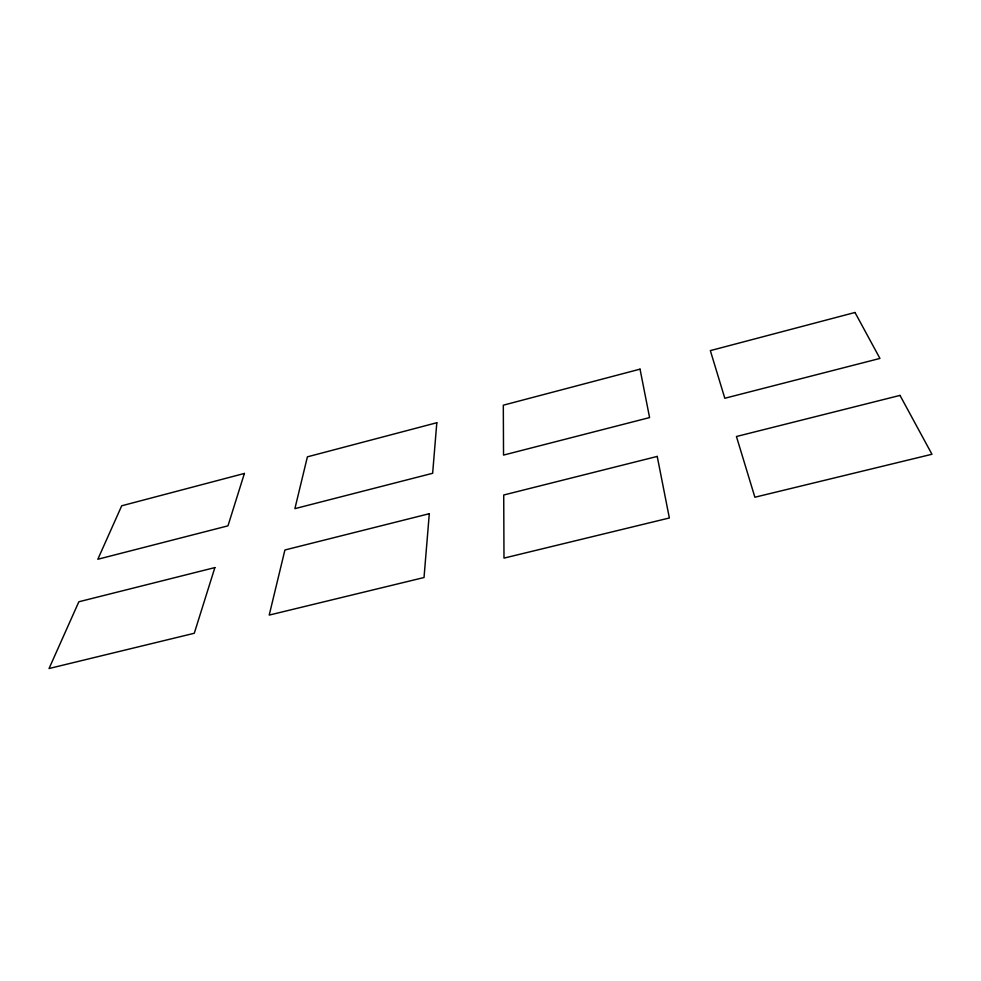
<?xml version="1.0" encoding="UTF-8"?>
<svg xmlns="http://www.w3.org/2000/svg" width="981" height="981" viewBox="0 0 981 981"><rect width="100%" height="100%" fill="white"/><g stroke="black" fill="none" stroke-linecap="round" stroke-linejoin="round"><path stroke-width="1.47" d="M429.298 513.701L424.025 577.527L269.211 615.087L284.919 549.985L429.298 513.701M436.815 422.725L432.646 473.283L294.889 508.649L307.396 456.839L436.815 422.725M214.876 567.582L194.275 633.272L49.05 668.515L78.848 601.77L214.876 567.582M244.404 473.443L227.972 525.841L97.83 559.256L121.705 505.791L244.404 473.443M640.041 369.15L503.314 405.19L503.535 455.086L649.581 417.575L640.041 369.15M854.991 312.485L710.342 350.622L724.812 398.261L879.932 358.433L854.991 312.485M657.233 456.423L503.719 495L503.989 558.115L669.361 517.98L657.233 456.423M900.006 395.404L736.437 436.508L754.892 497.232L931.95 454.264L900.006 395.404"/></g></svg>
